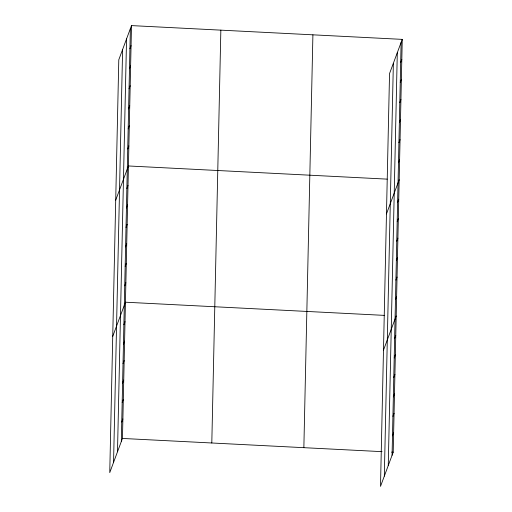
<?xml version="1.0" encoding="UTF-8"?>
<svg xmlns="http://www.w3.org/2000/svg" width="512" height="512" viewBox="0 0 512 512"><rect width="100%" height="100%" fill="white"/><g stroke="black" fill="none" stroke-linecap="round" stroke-linejoin="round"><path stroke-width="0.77" d="M113.562 462.355L122.611 49.51M117.498 451.77L126.547 38.925M121.318 441.498L130.368 28.653M131.501 25.6L118.79 59.782L109.747 472.627L122.458 438.445L131.501 25.6L402.253 39.373L393.21 452.218L380.499 486.4L389.542 73.555L402.253 39.373M211.802 442.989L220.851 30.144M303.859 447.674L312.909 34.829M384.32 476.128L393.363 63.283M388.256 465.542L397.299 52.698M392.07 455.27L401.12 42.426M129.926 48.704L131.066 45.651M129.491 68.755L130.624 65.702M129.05 88.806L130.182 85.76M128.608 108.864L129.747 105.811M128.173 128.915L129.306 125.862M127.731 148.966L128.864 145.914M115.718 200.147L128.429 165.965L387.213 179.136M126.867 188.48L128 185.427M126.438 207.942L127.571 204.896M126.01 227.405L127.149 224.358M125.587 246.867L126.72 243.821M125.158 266.336L126.291 263.283M124.736 285.798L125.869 282.746M112.73 336.384L125.44 302.208L384.23 315.373M123.878 324.723L125.018 321.67M123.456 344.186L124.589 341.133M123.027 363.648L124.16 360.595M122.598 383.11L123.738 380.058M122.176 402.573L123.309 399.52M121.747 422.035L122.88 418.982M400.678 62.477L401.818 59.424M400.243 82.528L401.376 79.482M399.802 102.586L400.934 99.533M399.36 122.637L400.499 119.584M398.925 142.688L400.058 139.635M398.483 162.739L399.616 159.686M386.47 213.92L399.181 179.744M397.619 202.259L398.752 199.206M397.19 221.722L398.33 218.669M396.768 241.184L397.901 238.131M396.339 260.646L397.472 257.594M395.91 280.109L397.05 277.056M395.488 299.571L396.621 296.518M383.482 350.163L396.192 315.981M394.63 338.496L395.77 335.443M394.208 357.958L395.341 354.906M393.779 377.421L394.912 374.368M393.35 396.883L394.49 393.83M392.928 416.346L394.061 413.293M392.499 435.808L393.632 432.755M122.458 438.445L382.042 451.654M391.61 452.141L393.21 452.218"/></g></svg>
